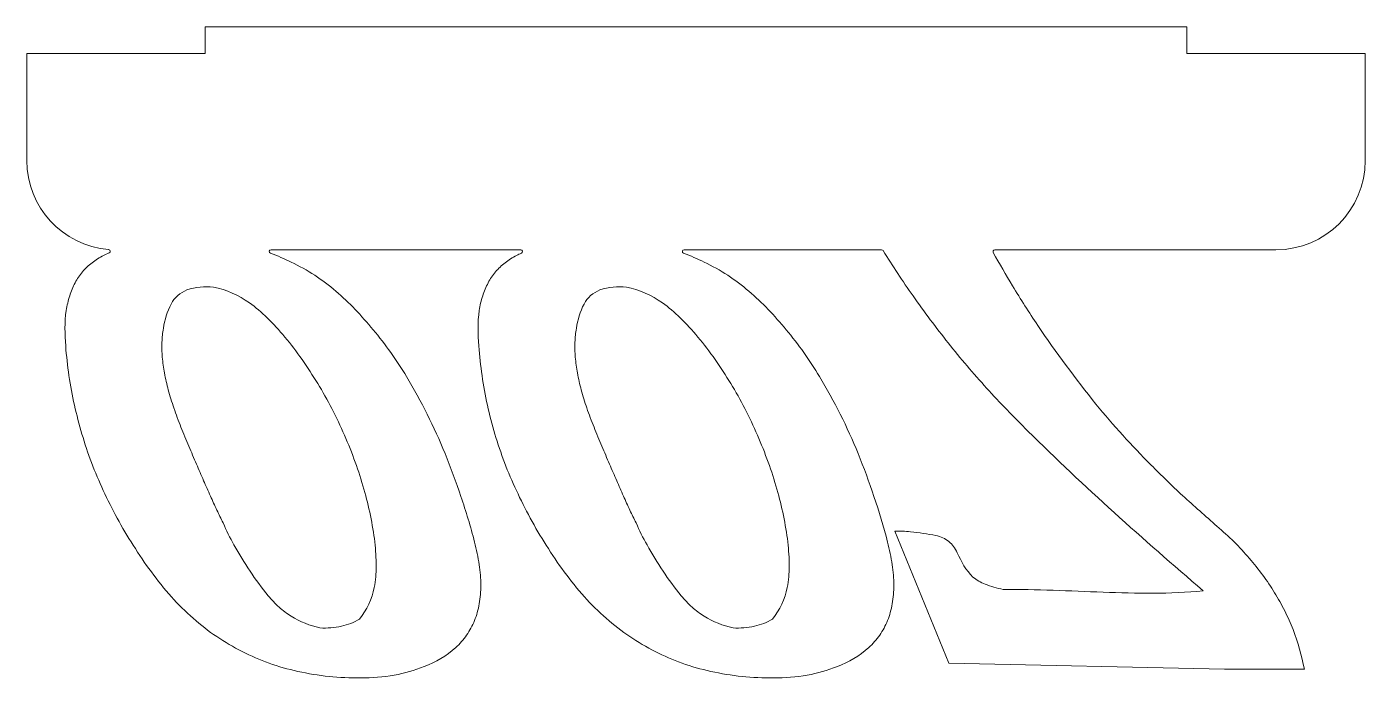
# Model space of a CAD drawing. Header units: millimetres. Extents: x 0 to 150, y -70 to 3.
import ezdxf

# ---------------------------------------------------------------- set-up
doc = ezdxf.new("R2010")
doc.units = ezdxf.units.MM

msp = doc.modelspace()

# ---------------------------------------------------------------- linework, layer by layer
at = {"color": 7, "linetype": 'Continuous', "lineweight": 15}
for p, q in [((20, 0), (20, 3)), ((20, 3), (130, 3)), ((130, 3), (130, 0)), ((0, -12), (0, 0)), ((0, 0), (20, 0)), ((130, 0), (150, 0)), ((150, 0), (150, -12)), ((55.36, -22), (27.38, -22)), ((95.8, -22), (73.67, -22)), ((140, -22), (108.49, -22)), ((103.35, -68.33), (97.27, -53.55)), ((134.21, -69), (103.35, -68.33)), ((143.18, -69), (134.21, -69))]:
    msp.add_line(p, q, dxfattribs=at)
for centre, radius, start, end in [((10, -12), 10, 180, 265.3026), ((140, -12), 10, 270, 0), ((9.16, -22.17), 0.2, 291.3492, 85.3026), ((27.38, -22.2), 0.2, 90, 249.605), ((55.36, -22.2), 0.2, 291.9164, 90), ((73.67, -22.2), 0.2, 90, 249.605), ((95.8, -22.2), 0.2, 31.833, 90), ((108.49, -22.2), 0.2, 90, 208.7586)]:
    msp.add_arc(centre, radius, start, end, dxfattribs=at)
for points, knots in [([(4.36, -32.78), (4.27, -31.46), (4.2, -29.54), (4.76, -27.18), (5.36, -25.7), (6.19, -24.43), (7.3, -23.41), (8.34, -22.73), (9.02, -22.44), (9.24, -22.35)], [0.4957447, 0.4957447, 0.4957447, 0.4957447, 0.6439456, 0.7075914, 0.7660693, 0.8212568, 0.8764251, 0.9334449, 0.9592888, 0.9592888, 0.9592888, 0.9592888]), ([(27.31, -22.39), (28.1, -22.68), (29.81, -23.4), (32.29, -24.79), (34.68, -26.6), (36.84, -28.67), (39.59, -31.79), (41.46, -34.36), (42.56, -36.22)], [0.0468843, 0.0468843, 0.0468843, 0.0468843, 0.1477028, 0.268693, 0.3869324, 0.5051562, 0.6274103, 0.8852699, 0.8852699, 0.8852699, 0.8852699]), ([(50.65, -32.78), (50.56, -31.46), (50.49, -29.54), (51.04, -27.18), (51.65, -25.7), (52.48, -24.43), (53.59, -23.41), (54.6, -22.75), (55.25, -22.46), (55.44, -22.39)], [0.4957447, 0.4957447, 0.4957447, 0.4957447, 0.6439456, 0.7075914, 0.7660693, 0.8212568, 0.8764251, 0.9334449, 0.9558986, 0.9558986, 0.9558986, 0.9558986]), ([(73.6, -22.39), (74.39, -22.68), (76.09, -23.4), (78.58, -24.79), (80.96, -26.6), (83.13, -28.67), (85.88, -31.79), (87.75, -34.36), (88.84, -36.22)], [0.0468843, 0.0468843, 0.0468843, 0.0468843, 0.1477028, 0.268693, 0.3869324, 0.5051562, 0.6274103, 0.8852699, 0.8852699, 0.8852699, 0.8852699]), ([(131.84, -60.22), (125.12, -54.45), (116.82, -47.08), (107.52, -37.57), (103.23, -32.5), (99.37, -27.34), (97.04, -23.82), (95.97, -22.09)], [0.0080911, 0.0080911, 0.0080911, 0.0080911, 0.5086013, 0.6343109, 0.7593702, 0.8834635, 0.9979068, 0.9979068, 0.9979068, 0.9979068]), ([(108.32, -22.3), (109.01, -23.56), (110.61, -26.33), (114.29, -32.11), (117.54, -36.44), (119.82, -39.3)], [0.0158406, 0.0158406, 0.0158406, 0.0158406, 0.2191363, 0.464913, 0.98047, 0.98047, 0.98047, 0.98047]), ([(16.17, -28.08), (16.53, -27.34), (18.03, -26.13), (19.94, -26.12), (20.92, -26.19)], [0, 0, 0, 0, 0.446154, 1, 1, 1, 1]), ([(20.92, -26.19), (22.38, -26.46), (24.53, -27.48), (27.06, -29.65), (29.01, -31.81), (30.88, -34.29), (32.64, -36.97), (34.23, -39.79), (35.63, -42.75), (36.83, -45.77), (37.82, -48.78), (38.54, -51.77), (39.04, -54.66), (39.21, -57.36), (39.01, -60.39), (38.13, -62.38), (37.28, -63.39)], [0, 0, 0, 0, 0.099523, 0.157976, 0.224341, 0.295662, 0.367825, 0.440561, 0.514606, 0.588508, 0.65979, 0.72866, 0.796042, 0.857776, 0.911265, 1, 1, 1, 1]), ([(62.45, -28.08), (62.81, -27.34), (64.31, -26.13), (66.23, -26.12), (67.2, -26.19)], [0, 0, 0, 0, 0.446154, 1, 1, 1, 1]), ([(67.2, -26.19), (68.66, -26.46), (70.82, -27.48), (73.35, -29.65), (75.3, -31.81), (77.17, -34.29), (78.93, -36.97), (80.52, -39.79), (81.91, -42.75), (83.11, -45.77), (84.1, -48.78), (84.82, -51.77), (85.33, -54.66), (85.5, -57.36), (85.29, -60.39), (84.42, -62.38), (83.56, -63.39)], [0, 0, 0, 0, 0.099523, 0.157976, 0.224341, 0.295662, 0.367825, 0.440561, 0.514606, 0.588508, 0.65979, 0.72866, 0.796042, 0.857776, 0.911265, 1, 1, 1, 1]), ([(23.22, -55.08), (22.77, -54.28), (22.17, -52.96), (21.28, -51.14), (20.56, -49.56), (19.8, -47.84), (19, -45.98), (18.14, -43.98), (17.27, -41.89), (16.48, -39.79), (15.85, -37.77), (15.41, -35.86), (15.16, -34.07), (15.12, -32.39), (15.32, -30.36), (15.74, -28.94), (16.17, -28.08)], [0, 0, 0, 0, 0.095871, 0.150957, 0.21155, 0.277044, 0.347448, 0.42366, 0.503899, 0.583776, 0.657815, 0.725493, 0.787949, 0.846481, 0.90051, 1, 1, 1, 1]), ([(69.51, -55.08), (69.05, -54.28), (68.46, -52.96), (67.56, -51.14), (66.85, -49.56), (66.09, -47.84), (65.29, -45.98), (64.43, -43.98), (63.56, -41.89), (62.76, -39.79), (62.13, -37.77), (61.69, -35.86), (61.45, -34.07), (61.4, -32.39), (61.6, -30.36), (62.02, -28.94), (62.45, -28.08)], [0, 0, 0, 0, 0.095871, 0.150957, 0.21155, 0.277044, 0.347448, 0.42366, 0.503899, 0.583776, 0.657815, 0.725493, 0.787949, 0.846481, 0.90051, 1, 1, 1, 1]), ([(37.42, -69.99), (35.05, -70.02), (31.57, -69.64), (27.15, -68.42), (24.11, -67.07), (21.23, -65.42), (18.59, -63.33), (16.12, -60.91), (13.92, -58.12), (11.91, -55.16), (10.1, -52.11), (8.56, -49.01), (7.21, -45.88), (6.15, -42.67), (5.02, -38.33), (4.53, -35), (4.36, -32.78)], [0, 0, 0, 0, 0.129275, 0.190441, 0.250316, 0.310546, 0.37152, 0.434042, 0.499465, 0.565421, 0.629989, 0.692968, 0.754949, 0.816619, 0.877754, 1, 1, 1, 1]), ([(83.7, -69.99), (81.33, -70.02), (77.86, -69.64), (73.43, -68.42), (70.4, -67.07), (67.52, -65.42), (64.88, -63.33), (62.4, -60.91), (60.2, -58.12), (58.2, -55.16), (56.39, -52.11), (54.85, -49.01), (53.5, -45.88), (52.43, -42.67), (51.3, -38.33), (50.82, -35), (50.65, -32.78)], [0, 0, 0, 0, 0.129275, 0.190441, 0.250316, 0.310546, 0.37152, 0.434042, 0.499465, 0.565421, 0.629989, 0.692968, 0.754949, 0.816619, 0.877754, 1, 1, 1, 1]), ([(42.56, -36.22), (44.22, -38.97), (46.42, -43.39), (48.72, -49.7), (50, -53.86), (50.75, -57.2), (50.94, -59.53), (50.78, -61.65), (50.26, -63.56), (49.35, -65.23), (47.61, -67.21), (45.82, -68.21), (44.55, -68.72)], [0, 0, 0, 0, 0.261485, 0.400419, 0.545219, 0.615549, 0.678234, 0.734584, 0.787407, 0.837418, 0.888094, 1, 1, 1, 1]), ([(88.84, -36.22), (90.51, -38.97), (92.71, -43.39), (95.01, -49.7), (96.29, -53.86), (97.03, -57.2), (97.23, -59.53), (97.06, -61.65), (96.55, -63.56), (95.64, -65.23), (93.9, -67.21), (92.1, -68.21), (90.84, -68.72)], [0, 0, 0, 0, 0.261485, 0.400419, 0.545219, 0.615549, 0.678234, 0.734584, 0.787407, 0.837418, 0.888094, 1, 1, 1, 1]), ([(119.82, -39.3), (121.77, -41.68), (124.95, -45.15), (129.57, -49.63), (132.75, -52.42), (135.31, -54.69), (137.01, -56.55), (138.54, -58.43), (139.86, -60.41), (141, -62.45), (142.26, -65.26), (142.87, -67.49), (143.18, -69)], [0, 0, 0, 0, 0.239604, 0.367698, 0.502102, 0.569798, 0.634964, 0.698293, 0.759535, 0.82012, 0.880251, 1, 1, 1, 1]), ([(97.27, -53.55), (97.86, -53.5), (99.41, -53.63), (100.94, -53.84), (101.88, -54.02)], [0, 0, 0, 0, 0.383516, 1, 1, 1, 1]), ([(32.86, -64.38), (31.72, -64.14), (30.1, -63.46), (28.21, -62.09), (25.9, -59.51), (24.37, -57.06), (23.22, -55.08)], [0, 0, 0, 0, 0.25259, 0.375811, 0.50377, 1, 1, 1, 1]), ([(79.15, -64.38), (78, -64.14), (76.38, -63.46), (74.5, -62.09), (72.19, -59.51), (70.65, -57.06), (69.51, -55.08)], [0, 0, 0, 0, 0.25259, 0.375811, 0.50377, 1, 1, 1, 1]), ([(101.88, -54.02), (102.41, -54.14), (103.16, -54.47), (103.92, -55.24), (104.62, -56.71), (105.24, -57.92), (106.04, -58.69)], [0, 0, 0, 0, 0.251632, 0.369152, 0.493575, 1, 1, 1, 1]), ([(106.04, -58.69), (106.44, -59.03), (107.53, -59.62), (108.73, -59.9), (109.41, -60.08)], [0, 0, 0, 0, 0.426392, 1, 1, 1, 1]), ([(109.41, -60.08), (113.15, -60.04), (120.62, -60.43), (128.11, -60.6), (131.84, -60.22)], [0, 0, 0, 0, 0.499928, 1, 1, 1, 1]), ([(37.28, -63.39), (36.68, -63.79), (35.21, -64.3), (33.67, -64.43), (32.86, -64.38)], [0, 0, 0, 0, 0.469699, 1, 1, 1, 1]), ([(83.56, -63.39), (82.96, -63.79), (81.5, -64.3), (79.96, -64.43), (79.15, -64.38)], [0, 0, 0, 0, 0.469699, 1, 1, 1, 1]), ([(44.55, -68.72), (43.46, -69.13), (41.12, -69.84), (38.68, -69.98), (37.42, -69.99)], [0, 0, 0, 0, 0.480115, 1, 1, 1, 1]), ([(90.84, -68.72), (89.74, -69.13), (87.4, -69.84), (84.96, -69.98), (83.7, -69.99)], [0, 0, 0, 0, 0.480115, 1, 1, 1, 1])]:
    msp.add_open_spline(points, degree=3, knots=knots, dxfattribs=at)

doc.saveas('drawing.dxf')
